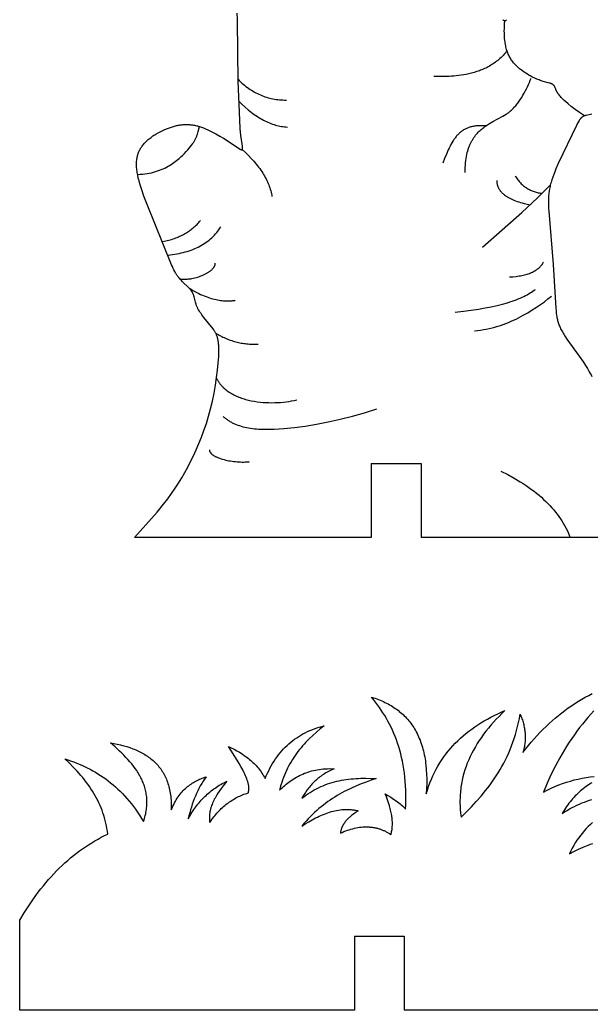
# Model space of a CAD drawing. Extents: x 321 to 471, y 203 to 316.
# Drawn here: x 332.2 to 364.1, y 203.4 to 258.6 of the extents above; entities that cross this region are included whole.
import ezdxf

# ---------------------------------------------------------------- set-up
doc = ezdxf.new("R2010")
doc.units = 0
doc.layers.get('0').update_dxf_attribs({"linetype": 'CONTINUOUS'})

msp = doc.modelspace()

# ---------------------------------------------------------------- linework, layer by layer
at = {"linetype": 'CONTINUOUS'}
for p, q in [((351.808, 233.875), (354.588, 233.875)), ((351.808, 233.875), (351.808, 229.745)), ((354.588, 233.875), (354.588, 229.745)), ((350.865, 207.506), (353.645, 207.506)), ((350.865, 207.506), (350.865, 203.377)), ((353.645, 207.506), (353.645, 203.377)), ((439.349, 203.377), (353.645, 203.377))]:
    msp.add_line(p, q, dxfattribs=at)
at = {"color": 7, "linetype": 'CONTINUOUS'}
for points in [[(351.808, 229.745), (338.594, 229.745), (339.855, 231.16), (340.218, 231.6), (340.453, 231.902), (340.67, 232.198), (340.871, 232.49), (341.059, 232.781), (341.236, 233.073), (341.404, 233.369), (341.566, 233.67), (341.725, 233.981), (341.882, 234.303), (342.036, 234.636), (342.187, 234.982), (342.333, 235.341), (342.472, 235.714), (342.605, 236.101), (342.728, 236.504), (342.842, 236.922), (342.945, 237.355), (343.036, 237.796), (343.114, 238.237), (343.18, 238.669), (343.233, 239.085), (343.272, 239.476), (343.296, 239.833), (343.302, 239.996), (343.305, 240.148), (343.304, 240.288), (343.299, 240.417), (343.295, 240.477), (343.29, 240.534), (343.284, 240.589), (343.277, 240.642), (343.27, 240.693), (343.261, 240.741), (343.252, 240.788), (343.242, 240.832), (343.231, 240.875), (343.22, 240.916), (343.207, 240.955), (343.194, 240.993), (343.18, 241.03), (343.165, 241.066), (343.149, 241.1), (343.133, 241.133), (343.116, 241.166), (343.098, 241.198), (343.08, 241.229), (343.061, 241.259), (343.041, 241.289), (343.021, 241.319), (342.978, 241.378), (342.46, 242.022), (342.356, 242.159), (342.307, 242.228), (342.26, 242.297), (342.216, 242.365), (342.176, 242.433), (342.157, 242.466), (342.139, 242.499), (342.122, 242.532), (342.105, 242.565), (342.091, 242.597), (342.077, 242.629), (342.064, 242.661), (342.052, 242.692), (342.041, 242.724), (342.03, 242.755), (342.012, 242.816), (341.995, 242.876), (341.923, 243.161), (341.907, 243.216), (341.898, 243.243), (341.888, 243.27), (341.879, 243.297), (341.868, 243.323), (341.856, 243.35), (341.844, 243.376), (341.831, 243.402), (341.817, 243.428), (341.801, 243.454), (341.793, 243.467), (341.785, 243.479), (341.767, 243.505), (341.748, 243.53), (341.728, 243.556), (341.707, 243.581), (341.685, 243.606), (341.663, 243.632), (341.614, 243.683), (341.279, 244.01), (341.22, 244.071), (341.161, 244.134), (341.103, 244.2), (341.075, 244.234), (341.047, 244.268), (341.019, 244.304), (340.992, 244.34), (340.965, 244.378), (340.939, 244.416), (340.914, 244.455), (340.89, 244.495), (340.866, 244.536), (340.842, 244.578), (340.796, 244.665), (340.752, 244.756), (340.709, 244.852), (340.666, 244.953), (339.266, 248.414), (339.125, 248.782), (339, 249.137), (338.944, 249.309), (338.894, 249.475), (338.849, 249.638), (338.81, 249.795), (338.777, 249.949), (338.763, 250.024), (338.75, 250.098), (338.739, 250.171), (338.73, 250.243), (338.722, 250.314), (338.717, 250.384), (338.713, 250.452), (338.711, 250.52), (338.71, 250.587), (338.712, 250.653), (338.715, 250.718), (338.721, 250.781), (338.728, 250.844), (338.738, 250.906), (338.743, 250.936), (338.749, 250.967), (338.756, 250.997), (338.763, 251.026), (338.77, 251.056), (338.778, 251.085), (338.787, 251.114), (338.796, 251.143), (338.806, 251.172), (338.816, 251.2), (338.827, 251.228), (338.839, 251.256), (338.85, 251.284), (338.863, 251.311), (338.876, 251.338), (338.89, 251.365), (338.904, 251.392), (338.919, 251.418), (338.934, 251.445), (338.95, 251.471), (338.967, 251.496), (338.984, 251.522), (339.001, 251.547), (339.019, 251.572), (339.057, 251.622), (339.096, 251.67), (339.138, 251.718), (339.181, 251.764), (339.225, 251.81), (339.271, 251.855), (339.319, 251.898), (339.367, 251.941), (339.418, 251.983), (339.469, 252.023), (339.521, 252.063), (339.575, 252.102), (339.629, 252.139), (339.684, 252.176), (339.74, 252.212), (339.796, 252.246), (339.911, 252.312), (340.027, 252.374), (340.143, 252.432), (340.26, 252.486), (340.376, 252.535), (340.491, 252.58), (340.604, 252.621), (340.715, 252.657), (340.824, 252.689), (340.879, 252.703), (340.933, 252.716), (340.986, 252.728), (341.04, 252.738), (341.093, 252.748), (341.146, 252.756), (341.199, 252.763), (341.252, 252.769), (341.305, 252.774), (341.357, 252.778), (341.41, 252.78), (341.463, 252.781), (341.515, 252.781), (341.568, 252.78), (341.621, 252.777), (341.674, 252.773), (341.727, 252.768), (341.781, 252.762), (341.834, 252.754), (341.888, 252.745), (341.942, 252.735), (341.997, 252.724), (342.052, 252.711), (342.107, 252.697), (342.162, 252.681), (342.218, 252.664), (342.275, 252.646), (342.332, 252.627), (342.447, 252.585), (342.563, 252.538), (342.679, 252.488), (342.795, 252.434), (342.911, 252.377), (343.138, 252.258), (343.358, 252.135), (343.566, 252.01), (343.759, 251.889), (344.446, 251.425), (344.463, 251.415), (344.48, 251.405), (344.495, 251.396), (344.509, 251.389), (344.516, 251.386), (344.522, 251.382), (344.529, 251.38), (344.535, 251.377), (344.541, 251.375), (344.546, 251.373), (344.549, 251.372), (344.552, 251.371), (344.554, 251.37), (344.557, 251.37), (344.559, 251.369), (344.562, 251.369), (344.564, 251.368), (344.566, 251.368), (344.569, 251.368), (344.571, 251.367), (344.573, 251.367), (344.575, 251.367), (344.576, 251.367), (344.577, 251.367), (344.578, 251.367), (344.579, 251.367), (344.58, 251.367), (344.581, 251.367), (344.582, 251.367), (344.583, 251.367), (344.584, 251.368), (344.585, 251.368), (344.586, 251.368), (344.587, 251.368), (344.588, 251.368), (344.589, 251.369), (344.59, 251.369), (344.591, 251.369), (344.591, 251.369), (344.592, 251.37), (344.593, 251.37), (344.594, 251.37), (344.595, 251.371), (344.595, 251.371), (344.596, 251.371), (344.597, 251.372), (344.598, 251.372), (344.598, 251.373), (344.599, 251.373), (344.6, 251.374), (344.601, 251.374), (344.601, 251.375), (344.602, 251.375), (344.603, 251.376), (344.603, 251.376), (344.604, 251.377), (344.604, 251.378), (344.605, 251.378), (344.606, 251.379), (344.606, 251.38), (344.607, 251.38), (344.607, 251.381), (344.608, 251.382), (344.609, 251.382), (344.609, 251.383), (344.61, 251.384), (344.61, 251.385), (344.611, 251.386), (344.611, 251.387), (344.612, 251.387), (344.612, 251.388), (344.613, 251.389), (344.613, 251.391), (344.614, 251.393), (344.615, 251.395), (344.616, 251.397), (344.617, 251.399), (344.617, 251.402), (344.618, 251.404), (344.619, 251.407), (344.619, 251.409), (344.62, 251.412), (344.62, 251.414), (344.621, 251.417), (344.621, 251.42), (344.622, 251.426), (344.622, 251.432), (344.623, 251.438), (344.623, 251.445), (344.623, 251.452), (344.623, 251.467), (344.623, 251.484), (344.621, 251.502), (344.62, 251.52), (344.616, 251.562), (344.536, 252.166), (344.499, 252.565), (344.468, 253.028), (344.374, 255.19), (344.343, 258.529), (344.328, 259.127)], [(359.145, 258.62), (359.151, 258.616), (359.157, 258.611), (359.164, 258.607), (359.17, 258.603), (359.176, 258.599), (359.182, 258.596), (359.185, 258.594), (359.189, 258.593), (359.192, 258.591), (359.195, 258.59), (359.198, 258.589), (359.201, 258.587), (359.204, 258.586), (359.207, 258.585), (359.211, 258.584), (359.214, 258.583), (359.217, 258.582), (359.22, 258.581), (359.223, 258.581), (359.226, 258.58), (359.229, 258.579), (359.233, 258.579), (359.236, 258.578), (359.239, 258.578), (359.242, 258.578), (359.245, 258.578), (359.249, 258.577), (359.252, 258.577), (359.255, 258.577), (359.258, 258.578), (359.261, 258.578), (359.264, 258.578), (359.268, 258.578), (359.271, 258.579), (359.274, 258.579), (359.277, 258.58), (359.281, 258.581), (359.284, 258.582), (359.287, 258.582), (359.29, 258.583), (359.294, 258.584), (359.297, 258.586), (359.3, 258.587), (359.303, 258.588), (359.307, 258.59), (359.31, 258.591), (359.313, 258.593), (359.316, 258.594), (359.323, 258.598), (359.33, 258.601), (359.337, 258.606), (359.343, 258.61), (359.35, 258.615), (359.357, 258.62)], [(364.111, 253.353), (363.797, 253.287), (363.76, 253.277), (363.742, 253.272), (363.724, 253.267), (363.706, 253.261), (363.689, 253.254), (363.672, 253.247), (363.656, 253.24), (363.647, 253.236), (363.639, 253.232), (363.631, 253.228), (363.623, 253.223), (363.615, 253.219), (363.607, 253.214), (363.599, 253.209), (363.591, 253.204), (363.583, 253.198), (363.575, 253.193), (363.568, 253.187), (363.56, 253.181), (363.552, 253.175), (363.545, 253.169), (363.537, 253.162), (363.529, 253.156), (363.522, 253.149), (363.514, 253.141), (363.507, 253.134), (363.499, 253.126), (363.484, 253.109), (363.469, 253.092), (363.454, 253.073), (363.438, 253.054), (363.423, 253.033), (363.408, 253.01), (363.393, 252.987), (363.377, 252.962), (363.346, 252.909), (363.314, 252.85), (363.246, 252.718), (362.239, 250.606), (362.105, 250.299), (362.042, 250.145), (361.983, 249.992), (361.927, 249.839), (361.877, 249.688), (361.832, 249.538), (361.811, 249.465), (361.793, 249.392), (361.776, 249.319), (361.76, 249.248), (361.746, 249.177), (361.734, 249.106), (361.723, 249.036), (361.714, 248.966), (361.706, 248.896), (361.699, 248.826), (361.694, 248.756), (361.69, 248.686), (361.685, 248.544), (361.684, 248.4), (361.687, 248.254), (361.694, 248.103), (361.704, 247.947), (361.955, 244.976), (362.104, 242.529), (362.114, 242.391), (362.127, 242.261), (362.143, 242.137), (362.152, 242.077), (362.163, 242.018), (362.174, 241.959), (362.187, 241.902), (362.201, 241.845), (362.216, 241.788), (362.233, 241.732), (362.251, 241.676), (362.271, 241.619), (362.293, 241.563), (362.316, 241.506), (362.342, 241.448), (362.369, 241.39), (362.399, 241.331), (362.431, 241.271), (362.465, 241.21), (362.501, 241.147), (362.54, 241.083), (362.626, 240.949), (362.72, 240.81), (363.399, 239.866), (363.636, 239.521), (363.75, 239.345), (363.861, 239.167), (363.965, 238.988), (364.015, 238.898), (364.063, 238.808), (364.108, 238.718)], [(374.175, 229.745), (354.588, 229.745)], [(350.865, 203.377), (332.199, 203.377), (332.199, 203.377), (332.199, 208.391), (332.444, 208.805), (332.698, 209.205), (332.961, 209.59), (333.232, 209.961), (333.371, 210.141), (333.512, 210.317), (333.655, 210.49), (333.801, 210.658), (333.948, 210.823), (334.097, 210.984), (334.249, 211.141), (334.402, 211.295), (334.557, 211.444), (334.714, 211.59), (334.873, 211.731), (335.034, 211.869), (335.197, 212.002), (335.362, 212.132), (335.528, 212.257), (335.696, 212.379), (335.866, 212.496), (336.038, 212.609), (336.211, 212.718), (336.387, 212.823), (336.563, 212.924), (336.742, 213.02), (336.922, 213.112), (337.104, 213.2), (337.085, 213.354), (337.061, 213.507), (337.034, 213.657), (337.003, 213.806), (336.967, 213.953), (336.928, 214.099), (336.885, 214.243), (336.838, 214.385), (336.787, 214.526), (336.732, 214.666), (336.674, 214.803), (336.612, 214.94), (336.547, 215.075), (336.478, 215.208), (336.406, 215.34), (336.33, 215.471), (336.251, 215.6), (336.169, 215.728), (336.083, 215.855), (335.995, 215.98), (335.903, 216.104), (335.808, 216.227), (335.711, 216.349), (335.61, 216.469), (335.507, 216.588), (335.401, 216.706), (335.18, 216.939), (334.949, 217.168), (334.708, 217.392), (334.87, 217.341), (335.031, 217.287), (335.19, 217.229), (335.348, 217.169), (335.505, 217.105), (335.66, 217.038), (335.814, 216.967), (335.966, 216.893), (336.117, 216.816), (336.267, 216.735), (336.414, 216.65), (336.561, 216.562), (336.705, 216.47), (336.848, 216.374), (336.989, 216.274), (337.128, 216.17), (337.266, 216.061), (337.402, 215.949), (337.536, 215.833), (337.668, 215.712), (337.799, 215.586), (337.927, 215.457), (338.054, 215.323), (338.178, 215.184), (338.301, 215.04), (338.421, 214.892), (338.54, 214.739), (338.656, 214.581), (338.77, 214.418), (338.882, 214.25), (338.992, 214.077), (339.1, 213.899), (339.129, 213.986), (339.155, 214.073), (339.179, 214.158), (339.201, 214.243), (339.22, 214.327), (339.237, 214.411), (339.251, 214.493), (339.264, 214.575), (339.274, 214.656), (339.282, 214.737), (339.287, 214.817), (339.291, 214.896), (339.292, 214.974), (339.291, 215.052), (339.288, 215.129), (339.283, 215.205), (339.276, 215.281), (339.267, 215.356), (339.256, 215.43), (339.244, 215.504), (339.229, 215.577), (339.212, 215.65), (339.194, 215.722), (339.174, 215.793), (339.152, 215.864), (339.128, 215.934), (339.103, 216.004), (339.076, 216.073), (339.047, 216.142), (339.017, 216.21), (338.985, 216.278), (338.952, 216.345), (338.917, 216.411), (338.88, 216.478), (338.843, 216.543), (338.803, 216.609), (338.763, 216.673), (338.721, 216.738), (338.633, 216.865), (338.54, 216.991), (338.442, 217.115), (338.339, 217.238), (338.233, 217.36), (338.122, 217.48), (338.007, 217.599), (337.889, 217.716), (337.768, 217.833), (337.516, 218.063), (337.253, 218.291), (337.445, 218.256), (337.632, 218.218), (337.815, 218.176), (337.994, 218.129), (338.168, 218.079), (338.338, 218.023), (338.503, 217.963), (338.584, 217.932), (338.663, 217.899), (338.741, 217.865), (338.818, 217.829), (338.894, 217.793), (338.968, 217.755), (339.041, 217.715), (339.112, 217.675), (339.182, 217.633), (339.251, 217.59), (339.318, 217.545), (339.384, 217.499), (339.449, 217.452), (339.512, 217.403), (339.573, 217.352), (339.633, 217.301), (339.692, 217.247), (339.749, 217.193), (339.804, 217.137), (339.858, 217.079), (339.91, 217.02), (339.961, 216.959), (340.009, 216.896), (340.057, 216.832), (340.102, 216.767), (340.146, 216.699), (340.189, 216.63), (340.229, 216.56), (340.268, 216.487), (340.305, 216.413), (340.34, 216.338), (340.373, 216.26), (340.405, 216.181), (340.435, 216.1), (340.463, 216.017), (340.489, 215.932), (340.513, 215.846), (340.535, 215.758), (340.556, 215.668), (340.574, 215.576), (340.59, 215.482), (340.605, 215.386), (340.617, 215.288), (340.628, 215.188), (340.636, 215.086), (340.642, 214.983), (340.647, 214.877), (340.649, 214.769), (340.649, 214.66), (340.647, 214.548), (340.691, 214.651), (340.736, 214.751), (340.782, 214.847), (340.83, 214.94), (340.879, 215.029), (340.929, 215.114), (340.981, 215.196), (341.034, 215.275), (341.087, 215.351), (341.142, 215.423), (341.198, 215.492), (341.256, 215.559), (341.314, 215.622), (341.373, 215.683), (341.433, 215.741), (341.495, 215.796), (341.557, 215.849), (341.62, 215.899), (341.684, 215.947), (341.75, 215.993), (341.816, 216.037), (341.882, 216.078), (341.95, 216.117), (342.019, 216.155), (342.088, 216.19), (342.158, 216.224), (342.229, 216.256), (342.3, 216.287), (342.372, 216.316), (342.445, 216.343), (342.519, 216.369), (342.593, 216.394), (342.507, 216.271), (342.425, 216.145), (342.345, 216.015), (342.269, 215.883), (342.195, 215.747), (342.125, 215.608), (342.058, 215.466), (341.994, 215.321), (341.933, 215.173), (341.876, 215.022), (341.821, 214.867), (341.77, 214.71), (341.721, 214.549), (341.676, 214.385), (341.634, 214.219), (341.595, 214.049), (341.644, 214.138), (341.694, 214.226), (341.745, 214.313), (341.798, 214.398), (341.851, 214.481), (341.906, 214.563), (341.962, 214.644), (342.019, 214.722), (342.077, 214.8), (342.137, 214.875), (342.198, 214.949), (342.259, 215.022), (342.322, 215.093), (342.386, 215.162), (342.452, 215.23), (342.518, 215.296), (342.586, 215.361), (342.655, 215.424), (342.725, 215.486), (342.796, 215.546), (342.868, 215.604), (342.942, 215.661), (343.016, 215.717), (343.092, 215.77), (343.169, 215.823), (343.247, 215.873), (343.327, 215.922), (343.407, 215.97), (343.489, 216.016), (343.572, 216.06), (343.656, 216.103), (343.741, 216.145), (343.538, 215.883), (343.44, 215.751), (343.344, 215.619), (343.253, 215.485), (343.168, 215.349), (343.127, 215.281), (343.088, 215.212), (343.05, 215.142), (343.015, 215.072), (342.981, 215.002), (342.95, 214.931), (342.921, 214.859), (342.894, 214.786), (342.869, 214.713), (342.858, 214.676), (342.847, 214.639), (342.837, 214.602), (342.828, 214.564), (342.819, 214.526), (342.811, 214.488), (342.804, 214.45), (342.798, 214.412), (342.792, 214.373), (342.787, 214.334), (342.783, 214.295), (342.779, 214.256), (342.777, 214.217), (342.775, 214.177), (342.774, 214.137), (342.774, 214.096), (342.775, 214.056), (342.777, 214.015), (342.779, 213.974), (342.783, 213.933), (342.787, 213.891), (342.793, 213.849), (342.903, 214.005), (342.96, 214.08), (343.017, 214.153), (343.075, 214.225), (343.134, 214.295), (343.194, 214.363), (343.254, 214.429), (343.315, 214.494), (343.377, 214.557), (343.44, 214.618), (343.504, 214.677), (343.568, 214.735), (343.633, 214.791), (343.699, 214.845), (343.766, 214.897), (343.833, 214.948), (343.901, 214.996), (343.97, 215.043), (344.04, 215.089), (344.111, 215.132), (344.182, 215.174), (344.254, 215.214), (344.327, 215.253), (344.401, 215.289), (344.475, 215.324), (344.551, 215.357), (344.627, 215.388), (344.703, 215.418), (344.781, 215.446), (344.859, 215.472), (344.939, 215.496), (344.943, 215.509), (344.948, 215.522), (344.952, 215.536), (344.956, 215.549), (344.959, 215.563), (344.962, 215.577), (344.965, 215.591), (344.968, 215.605), (344.97, 215.62), (344.972, 215.634), (344.974, 215.649), (344.975, 215.664), (344.976, 215.679), (344.977, 215.694), (344.978, 215.71), (344.978, 215.725), (344.978, 215.756), (344.977, 215.788), (344.975, 215.821), (344.971, 215.854), (344.967, 215.888), (344.962, 215.922), (344.955, 215.956), (344.948, 215.992), (344.94, 216.027), (344.931, 216.064), (344.921, 216.1), (344.91, 216.137), (344.886, 216.213), (344.858, 216.291), (344.827, 216.37), (344.793, 216.451), (344.757, 216.533), (344.717, 216.617), (344.631, 216.789), (344.535, 216.965), (344.432, 217.146), (344.322, 217.331), (343.841, 218.091), (343.998, 218.013), (344.153, 217.932), (344.305, 217.848), (344.454, 217.761), (344.6, 217.669), (344.742, 217.573), (344.811, 217.524), (344.88, 217.473), (344.947, 217.421), (345.014, 217.367), (345.079, 217.313), (345.143, 217.257), (345.205, 217.199), (345.267, 217.14), (345.327, 217.079), (345.385, 217.017), (345.442, 216.953), (345.498, 216.887), (345.552, 216.819), (345.605, 216.75), (345.656, 216.679), (345.706, 216.606), (345.754, 216.531), (345.8, 216.454), (345.844, 216.375), (345.887, 216.294), (345.949, 216.445), (346.015, 216.592), (346.083, 216.736), (346.153, 216.875), (346.227, 217.01), (346.303, 217.141), (346.382, 217.268), (346.463, 217.392), (346.547, 217.511), (346.634, 217.627), (346.723, 217.738), (346.815, 217.846), (346.91, 217.951), (347.007, 218.051), (347.107, 218.148), (347.209, 218.241), (347.314, 218.33), (347.421, 218.415), (347.531, 218.497), (347.644, 218.576), (347.758, 218.65), (347.876, 218.721), (347.995, 218.789), (348.118, 218.853), (348.242, 218.913), (348.369, 218.97), (348.498, 219.023), (348.63, 219.073), (348.764, 219.12), (348.901, 219.163), (349.039, 219.202), (349.181, 219.239), (348.962, 219.066), (348.75, 218.889), (348.544, 218.705), (348.346, 218.516), (348.25, 218.419), (348.155, 218.32), (348.063, 218.22), (347.973, 218.118), (347.885, 218.014), (347.799, 217.909), (347.715, 217.801), (347.633, 217.692), (347.554, 217.58), (347.477, 217.467), (347.403, 217.352), (347.331, 217.234), (347.262, 217.115), (347.196, 216.993), (347.132, 216.869), (347.07, 216.743), (347.012, 216.614), (346.956, 216.483), (346.904, 216.35), (346.854, 216.214), (346.807, 216.076), (346.763, 215.935), (346.723, 215.792), (346.685, 215.646), (346.756, 215.715), (346.828, 215.783), (346.902, 215.85), (346.977, 215.915), (347.053, 215.979), (347.13, 216.04), (347.209, 216.1), (347.289, 216.158), (347.371, 216.215), (347.454, 216.269), (347.538, 216.321), (347.625, 216.371), (347.712, 216.419), (347.802, 216.465), (347.893, 216.509), (347.986, 216.55), (348.08, 216.589), (348.177, 216.625), (348.275, 216.659), (348.375, 216.691), (348.477, 216.719), (348.58, 216.745), (348.686, 216.768), (348.794, 216.789), (348.903, 216.806), (349.015, 216.821), (349.129, 216.833), (349.244, 216.841), (349.362, 216.847), (349.483, 216.849), (349.605, 216.848), (349.729, 216.843), (349.648, 216.806), (349.569, 216.768), (349.492, 216.73), (349.417, 216.69), (349.344, 216.65), (349.272, 216.609), (349.203, 216.567), (349.135, 216.524), (349.069, 216.48), (349.005, 216.436), (348.943, 216.39), (348.882, 216.343), (348.822, 216.296), (348.765, 216.248), (348.708, 216.198), (348.653, 216.148), (348.6, 216.096), (348.548, 216.044), (348.497, 215.991), (348.447, 215.936), (348.399, 215.881), (348.352, 215.824), (348.305, 215.766), (348.26, 215.708), (348.216, 215.648), (348.173, 215.587), (348.131, 215.525), (348.09, 215.461), (348.01, 215.331), (347.933, 215.196), (348.045, 215.285), (348.159, 215.369), (348.275, 215.449), (348.391, 215.525), (348.509, 215.597), (348.628, 215.665), (348.748, 215.729), (348.869, 215.789), (348.991, 215.846), (349.115, 215.899), (349.24, 215.948), (349.366, 215.994), (349.492, 216.037), (349.62, 216.076), (349.749, 216.112), (349.879, 216.145), (350.01, 216.174), (350.142, 216.201), (350.275, 216.225), (350.408, 216.245), (350.543, 216.263), (350.678, 216.278), (350.815, 216.291), (350.952, 216.301), (351.09, 216.308), (351.228, 216.313), (351.508, 216.315), (351.79, 216.309), (352.075, 216.294), (351.797, 216.202), (351.52, 216.105), (351.245, 216), (350.972, 215.888), (350.701, 215.767), (350.432, 215.637), (350.299, 215.569), (350.167, 215.497), (350.035, 215.423), (349.904, 215.347), (349.774, 215.267), (349.644, 215.184), (349.516, 215.098), (349.388, 215.009), (349.261, 214.917), (349.135, 214.821), (349.01, 214.721), (348.886, 214.618), (348.763, 214.511), (348.641, 214.4), (348.521, 214.286), (348.401, 214.167), (348.282, 214.044), (348.165, 213.917), (348.048, 213.785), (347.933, 213.649), (348.125, 213.771), (348.316, 213.887), (348.509, 213.997), (348.702, 214.099), (348.799, 214.148), (348.895, 214.194), (348.992, 214.238), (349.09, 214.28), (349.187, 214.32), (349.284, 214.357), (349.382, 214.391), (349.48, 214.423), (349.578, 214.453), (349.676, 214.479), (349.775, 214.502), (349.873, 214.523), (349.972, 214.54), (350.071, 214.554), (350.171, 214.565), (350.27, 214.573), (350.32, 214.575), (350.37, 214.576), (350.42, 214.577), (350.47, 214.577), (350.521, 214.576), (350.571, 214.573), (350.621, 214.57), (350.671, 214.566), (350.722, 214.561), (350.772, 214.555), (350.823, 214.548), (350.874, 214.54), (350.924, 214.531), (350.975, 214.521), (351.026, 214.51), (351.077, 214.498), (350.899, 214.377), (350.812, 214.315), (350.729, 214.252), (350.648, 214.186), (350.609, 214.152), (350.57, 214.118), (350.533, 214.083), (350.497, 214.047), (350.462, 214.011), (350.427, 213.974), (350.395, 213.936), (350.363, 213.898), (350.332, 213.858), (350.303, 213.818), (350.276, 213.776), (350.262, 213.755), (350.249, 213.734), (350.237, 213.713), (350.225, 213.691), (350.213, 213.669), (350.201, 213.647), (350.19, 213.624), (350.18, 213.601), (350.17, 213.578), (350.16, 213.555), (350.151, 213.531), (350.142, 213.507), (350.133, 213.483), (350.125, 213.458), (350.118, 213.433), (350.111, 213.408), (350.104, 213.383), (350.098, 213.357), (350.093, 213.331), (350.088, 213.304), (350.083, 213.277), (350.079, 213.25), (350.18, 213.295), (350.28, 213.337), (350.379, 213.376), (350.478, 213.412), (350.576, 213.445), (350.673, 213.475), (350.769, 213.501), (350.864, 213.525), (350.959, 213.545), (351.053, 213.563), (351.146, 213.577), (351.238, 213.588), (351.329, 213.596), (351.419, 213.602), (351.509, 213.604), (351.598, 213.603), (351.642, 213.601), (351.686, 213.599), (351.729, 213.595), (351.773, 213.591), (351.816, 213.587), (351.859, 213.581), (351.902, 213.575), (351.944, 213.568), (351.986, 213.56), (352.029, 213.552), (352.07, 213.543), (352.112, 213.533), (352.154, 213.522), (352.195, 213.51), (352.236, 213.498), (352.277, 213.485), (352.317, 213.471), (352.357, 213.457), (352.398, 213.442), (352.437, 213.426), (352.477, 213.409), (352.517, 213.391), (352.556, 213.373), (352.595, 213.354), (352.634, 213.334), (352.672, 213.314), (352.748, 213.271), (352.824, 213.224), (352.898, 213.175), (352.906, 213.201), (352.914, 213.227), (352.928, 213.281), (352.941, 213.336), (352.951, 213.393), (352.961, 213.45), (352.968, 213.509), (352.974, 213.57), (352.979, 213.632), (352.982, 213.695), (352.983, 213.759), (352.982, 213.825), (352.98, 213.891), (352.976, 213.959), (352.971, 214.029), (352.964, 214.099), (352.955, 214.17), (352.944, 214.243), (352.932, 214.316), (352.918, 214.391), (352.902, 214.466), (352.884, 214.543), (352.865, 214.621), (352.844, 214.699), (352.821, 214.779), (352.77, 214.941), (352.712, 215.106), (352.647, 215.274), (352.574, 215.446), (352.736, 215.349), (352.895, 215.251), (353.049, 215.15), (353.198, 215.047), (353.27, 214.994), (353.34, 214.94), (353.409, 214.886), (353.476, 214.83), (353.541, 214.774), (353.603, 214.716), (353.664, 214.657), (353.722, 214.598), (353.732, 214.869), (353.736, 215.134), (353.735, 215.393), (353.729, 215.646), (353.717, 215.893), (353.7, 216.135), (353.678, 216.371), (353.652, 216.601), (353.62, 216.827), (353.583, 217.047), (353.543, 217.262), (353.497, 217.472), (353.447, 217.677), (353.393, 217.878), (353.335, 218.074), (353.273, 218.266), (353.207, 218.453), (353.137, 218.637), (353.064, 218.816), (352.986, 218.991), (352.906, 219.163), (352.822, 219.331), (352.735, 219.495), (352.645, 219.656), (352.552, 219.814), (352.456, 219.968), (352.357, 220.12), (352.255, 220.268), (352.151, 220.414), (352.045, 220.557), (351.936, 220.698), (351.825, 220.836), (351.924, 220.805), (352.02, 220.772), (352.115, 220.739), (352.209, 220.703), (352.302, 220.667), (352.393, 220.628), (352.482, 220.588), (352.57, 220.547), (352.657, 220.504), (352.742, 220.459), (352.825, 220.413), (352.908, 220.366), (352.988, 220.316), (353.067, 220.266), (353.145, 220.213), (353.221, 220.159), (353.296, 220.103), (353.368, 220.046), (353.44, 219.987), (353.51, 219.926), (353.578, 219.864), (353.645, 219.8), (353.71, 219.734), (353.773, 219.667), (353.835, 219.597), (353.895, 219.526), (353.953, 219.454), (354.01, 219.379), (354.065, 219.303), (354.119, 219.225), (354.171, 219.146), (354.221, 219.064), (354.269, 218.981), (354.316, 218.896), (354.361, 218.809), (354.404, 218.72), (354.446, 218.629), (354.485, 218.537), (354.523, 218.442), (354.56, 218.346), (354.594, 218.248), (354.627, 218.148), (354.657, 218.046), (354.686, 217.942), (354.714, 217.836), (354.739, 217.729), (354.762, 217.619), (354.784, 217.507), (354.804, 217.394), (354.822, 217.278), (354.838, 217.161), (354.852, 217.041), (354.874, 216.796), (354.889, 216.543), (354.896, 216.281), (354.895, 216.011), (354.886, 215.733), (354.87, 215.446), (354.933, 215.655), (355.002, 215.859), (355.076, 216.059), (355.156, 216.255), (355.24, 216.446), (355.33, 216.632), (355.424, 216.814), (355.524, 216.992), (355.628, 217.166), (355.737, 217.335), (355.851, 217.5), (355.97, 217.662), (356.094, 217.819), (356.222, 217.972), (356.354, 218.121), (356.492, 218.266), (356.633, 218.407), (356.779, 218.544), (356.93, 218.677), (357.085, 218.807), (357.244, 218.933), (357.407, 219.056), (357.575, 219.174), (357.746, 219.289), (357.922, 219.401), (358.102, 219.509), (358.285, 219.614), (358.473, 219.715), (358.664, 219.813), (358.86, 219.908), (359.059, 219.999), (359.261, 220.087), (359.095, 219.927), (358.934, 219.765), (358.777, 219.602), (358.626, 219.437), (358.48, 219.271), (358.339, 219.104), (358.204, 218.935), (358.074, 218.764), (357.949, 218.592), (357.83, 218.419), (357.717, 218.244), (357.61, 218.067), (357.508, 217.888), (357.413, 217.708), (357.323, 217.526), (357.24, 217.342), (357.163, 217.157), (357.092, 216.97), (357.028, 216.781), (356.97, 216.59), (356.919, 216.397), (356.896, 216.3), (356.874, 216.203), (356.855, 216.105), (356.837, 216.006), (356.82, 215.907), (356.806, 215.808), (356.793, 215.708), (356.782, 215.608), (356.773, 215.507), (356.765, 215.405), (356.759, 215.303), (356.755, 215.201), (356.753, 215.098), (356.753, 214.995), (356.754, 214.891), (356.757, 214.786), (356.769, 214.576), (356.789, 214.363), (356.816, 214.148), (357.105, 214.429), (357.387, 214.716), (357.662, 215.009), (357.928, 215.311), (358.185, 215.622), (358.309, 215.782), (358.431, 215.943), (358.549, 216.108), (358.665, 216.275), (358.778, 216.445), (358.887, 216.618), (358.994, 216.794), (359.096, 216.974), (359.196, 217.157), (359.291, 217.343), (359.383, 217.533), (359.471, 217.726), (359.555, 217.924), (359.635, 218.125), (359.71, 218.33), (359.781, 218.539), (359.848, 218.753), (359.91, 218.971), (359.967, 219.193), (360.02, 219.42), (360.067, 219.651), (360.11, 219.888), (360.137, 219.823), (360.163, 219.759), (360.188, 219.694), (360.212, 219.63), (360.234, 219.565), (360.255, 219.5), (360.274, 219.435), (360.292, 219.369), (360.309, 219.304), (360.324, 219.238), (360.338, 219.172), (360.35, 219.106), (360.361, 219.039), (360.37, 218.973), (360.378, 218.906), (360.384, 218.839), (360.389, 218.772), (360.392, 218.705), (360.393, 218.638), (360.393, 218.57), (360.392, 218.502), (360.388, 218.434), (360.383, 218.366), (360.376, 218.297), (360.368, 218.229), (360.358, 218.16), (360.346, 218.091), (360.332, 218.021), (360.317, 217.952), (360.299, 217.882), (360.28, 217.812), (360.259, 217.742), (360.413, 217.942), (360.57, 218.137), (360.728, 218.328), (360.889, 218.513), (361.051, 218.693), (361.216, 218.869), (361.383, 219.039), (361.553, 219.205), (361.724, 219.366), (361.897, 219.522), (362.072, 219.674), (362.25, 219.82), (362.429, 219.963), (362.611, 220.1), (362.794, 220.233), (362.979, 220.362), (363.166, 220.486), (363.356, 220.605), (363.547, 220.72), (363.74, 220.831), (363.935, 220.937), (364.132, 221.039)], [(364.217, 220.074), (364.053, 219.894), (363.893, 219.71), (363.735, 219.523), (363.58, 219.333), (363.428, 219.139), (363.279, 218.941), (363.133, 218.741), (362.99, 218.536), (362.85, 218.328), (362.713, 218.116), (362.579, 217.901), (362.448, 217.682), (362.32, 217.46), (362.073, 217.004), (361.839, 216.533), (361.617, 216.047), (361.407, 215.546), (361.62, 215.655), (361.833, 215.756), (362.047, 215.851), (362.262, 215.939), (362.477, 216.019), (362.694, 216.093), (362.911, 216.16), (363.129, 216.219), (363.348, 216.272), (363.567, 216.318), (363.787, 216.356), (364.009, 216.388), (364.23, 216.412)], [(364.117, 216.066), (364.033, 216.015), (363.951, 215.963), (363.87, 215.908), (363.789, 215.852), (363.71, 215.794), (363.631, 215.733), (363.553, 215.671), (363.476, 215.606), (363.401, 215.539), (363.326, 215.47), (363.252, 215.398), (363.179, 215.325), (363.108, 215.249), (363.037, 215.17), (362.968, 215.089), (362.9, 215.006), (362.832, 214.92), (362.767, 214.831), (362.702, 214.74), (362.638, 214.646), (362.576, 214.55), (362.515, 214.45), (362.455, 214.348), (362.592, 214.437), (362.729, 214.521), (362.866, 214.601), (363.004, 214.676), (363.142, 214.747), (363.28, 214.814), (363.419, 214.876), (363.557, 214.935), (363.696, 214.989), (363.836, 215.04), (363.975, 215.087), (364.115, 215.131)], [(364.147, 213.855), (364.027, 213.742), (363.91, 213.626), (363.796, 213.506), (363.686, 213.383), (363.579, 213.256), (363.476, 213.126), (363.376, 212.992), (363.279, 212.853), (363.187, 212.711), (363.098, 212.565), (363.013, 212.415), (362.932, 212.261), (362.854, 212.102), (363.112, 212.234), (363.372, 212.359), (363.633, 212.475), (363.897, 212.583), (364.029, 212.633), (364.163, 212.68)]]:
    msp.add_lwpolyline(points, dxfattribs=at)
at = {"color": 1, "linetype": 'CONTINUOUS'}
for points in [[(363.69, 253.255), (363.414, 253.447), (363.172, 253.623), (362.962, 253.783), (362.783, 253.929), (362.631, 254.06), (362.564, 254.121), (362.503, 254.179), (362.448, 254.234), (362.399, 254.286), (362.354, 254.335), (362.314, 254.381), (362.278, 254.425), (362.247, 254.466), (362.219, 254.505), (362.206, 254.524), (362.195, 254.542), (362.184, 254.559), (362.173, 254.576), (362.164, 254.593), (362.155, 254.609), (362.147, 254.624), (362.139, 254.639), (362.132, 254.654), (362.126, 254.668), (362.114, 254.695), (362.104, 254.72), (362.096, 254.744), (362.068, 254.826), (362.065, 254.835), (362.061, 254.844), (362.058, 254.853), (362.054, 254.861), (362.05, 254.87), (362.046, 254.878), (362.042, 254.885), (362.038, 254.893), (362.034, 254.9), (362.029, 254.908), (362.025, 254.915), (362.02, 254.922), (362.015, 254.928), (362.01, 254.935), (362.005, 254.941), (362, 254.947), (361.994, 254.953), (361.989, 254.959), (361.983, 254.965), (361.978, 254.971), (361.972, 254.976), (361.966, 254.981), (361.96, 254.986), (361.953, 254.991), (361.947, 254.996), (361.94, 255.001), (361.934, 255.006), (361.927, 255.01), (361.92, 255.015), (361.913, 255.019), (361.906, 255.023), (361.899, 255.027), (361.884, 255.035), (361.869, 255.043), (361.853, 255.05), (361.837, 255.057), (361.82, 255.063), (361.803, 255.07), (361.785, 255.076), (361.748, 255.088), (361.669, 255.11), (361.39, 255.186), (361.281, 255.221), (361.223, 255.24), (361.163, 255.262), (361.101, 255.286), (361.037, 255.312), (360.97, 255.341), (360.9, 255.373), (360.828, 255.407), (360.753, 255.446), (360.676, 255.487), (360.595, 255.532), (360.512, 255.581), (360.427, 255.635), (360.34, 255.692), (360.252, 255.754), (360.164, 255.82), (360.12, 255.855), (360.076, 255.891), (360.033, 255.929), (359.99, 255.967), (359.947, 256.007), (359.905, 256.048), (359.864, 256.091), (359.823, 256.135), (359.783, 256.18), (359.744, 256.226), (359.706, 256.274), (359.669, 256.324), (359.633, 256.374), (359.598, 256.427), (359.564, 256.48), (359.532, 256.536), (359.501, 256.592), (359.472, 256.651), (359.445, 256.71), (359.419, 256.772), (359.395, 256.835), (359.372, 256.9), (359.352, 256.966), (359.334, 257.034), (359.317, 257.102), (359.302, 257.172), (359.289, 257.243), (359.277, 257.314), (359.267, 257.385), (359.258, 257.456), (359.244, 257.598), (359.234, 257.737), (359.229, 257.872), (359.227, 258), (359.228, 258.121), (359.23, 258.231), (359.239, 258.413), (359.248, 258.534), (359.252, 258.577), (359.252, 258.577)], [(359.372, 256.899), (359.321, 256.831), (359.268, 256.764), (359.213, 256.699), (359.157, 256.637), (359.1, 256.577), (359.042, 256.518), (358.982, 256.462), (358.921, 256.408), (358.859, 256.355), (358.796, 256.305), (358.732, 256.256), (358.667, 256.209), (358.601, 256.164), (358.535, 256.121), (358.467, 256.08), (358.399, 256.04), (358.33, 256.002), (358.261, 255.965), (358.191, 255.93), (358.12, 255.897), (358.049, 255.865), (357.977, 255.835), (357.905, 255.806), (357.833, 255.779), (357.761, 255.753), (357.688, 255.728), (357.542, 255.682), (357.396, 255.642), (357.251, 255.606), (357.106, 255.575), (356.962, 255.548), (356.82, 255.525), (356.679, 255.506), (356.541, 255.49), (356.406, 255.477), (356.274, 255.467), (356.146, 255.459), (355.902, 255.451), (355.678, 255.449), (355.302, 255.458)], [(344.371, 255.301), (344.443, 255.229), (344.516, 255.159), (344.59, 255.092), (344.664, 255.027), (344.74, 254.964), (344.816, 254.904), (344.893, 254.846), (344.97, 254.79), (345.049, 254.736), (345.128, 254.685), (345.208, 254.636), (345.289, 254.59), (345.371, 254.545), (345.453, 254.503), (345.536, 254.464), (345.62, 254.427), (345.705, 254.392), (345.79, 254.359), (345.876, 254.328), (345.963, 254.3), (346.051, 254.275), (346.14, 254.251), (346.229, 254.23), (346.319, 254.211), (346.41, 254.195), (346.502, 254.181), (346.594, 254.169), (346.688, 254.159), (346.782, 254.152), (346.877, 254.147), (346.972, 254.144), (347.068, 254.144)], [(357.05, 250.093), (357.049, 250.238), (357.051, 250.377), (357.057, 250.511), (357.067, 250.64), (357.079, 250.764), (357.095, 250.884), (357.114, 250.998), (357.136, 251.108), (357.161, 251.214), (357.188, 251.315), (357.203, 251.364), (357.218, 251.412), (357.234, 251.459), (357.25, 251.505), (357.267, 251.55), (357.285, 251.594), (357.303, 251.638), (357.322, 251.68), (357.341, 251.721), (357.36, 251.761), (357.38, 251.801), (357.401, 251.839), (357.422, 251.877), (357.443, 251.914), (357.465, 251.95), (357.487, 251.985), (357.509, 252.019), (357.532, 252.053), (357.555, 252.085), (357.578, 252.117), (357.626, 252.179), (357.675, 252.238), (357.725, 252.294), (357.775, 252.348), (357.826, 252.399), (357.878, 252.447), (357.93, 252.494), (357.983, 252.538), (358.035, 252.58), (358.088, 252.62), (358.14, 252.659), (358.192, 252.696), (358.295, 252.765), (358.396, 252.828), (358.496, 252.887), (358.594, 252.943), (359.152, 253.242), (359.24, 253.294), (359.327, 253.349), (359.37, 253.378), (359.413, 253.407), (359.455, 253.438), (359.497, 253.47), (359.539, 253.504), (359.58, 253.539), (359.621, 253.575), (359.662, 253.613), (359.703, 253.652), (359.743, 253.694), (359.783, 253.737), (359.822, 253.781), (359.862, 253.827), (359.9, 253.874), (359.939, 253.923), (359.977, 253.973), (360.051, 254.076), (360.124, 254.183), (360.195, 254.294), (360.264, 254.408), (360.33, 254.524), (360.394, 254.643), (360.455, 254.763), (360.514, 254.884), (360.57, 255.005), (360.623, 255.127), (360.672, 255.247), (360.719, 255.366)], [(344.416, 254.072), (344.59, 253.905), (344.764, 253.748), (344.936, 253.602), (345.023, 253.532), (345.108, 253.465), (345.194, 253.401), (345.28, 253.339), (345.365, 253.28), (345.451, 253.224), (345.536, 253.17), (345.621, 253.119), (345.706, 253.07), (345.79, 253.024), (345.875, 252.98), (345.959, 252.939), (346.043, 252.901), (346.128, 252.865), (346.211, 252.832), (346.295, 252.801), (346.379, 252.773), (346.462, 252.748), (346.545, 252.725), (346.629, 252.705), (346.711, 252.687), (346.794, 252.672), (346.877, 252.66), (346.959, 252.65), (347.042, 252.642), (347.124, 252.638)], [(338.768, 249.995), (338.906, 250), (339.04, 250.01), (339.171, 250.025), (339.298, 250.043), (339.421, 250.065), (339.541, 250.09), (339.657, 250.119), (339.77, 250.151), (339.88, 250.186), (339.986, 250.224), (340.089, 250.264), (340.188, 250.307), (340.285, 250.352), (340.378, 250.399), (340.468, 250.447), (340.555, 250.498), (340.639, 250.55), (340.72, 250.603), (340.799, 250.657), (340.874, 250.712), (340.946, 250.768), (341.016, 250.824), (341.083, 250.88), (341.147, 250.937), (341.209, 250.993), (341.268, 251.05), (341.378, 251.16), (341.478, 251.267), (341.569, 251.37), (341.651, 251.466), (341.724, 251.556), (341.789, 251.641), (341.847, 251.722), (341.874, 251.761), (341.899, 251.8), (341.922, 251.838), (341.945, 251.875), (341.965, 251.912), (341.985, 251.949), (342.003, 251.985), (342.021, 252.021), (342.037, 252.057), (342.052, 252.094), (342.067, 252.13), (342.081, 252.167), (342.094, 252.204), (342.107, 252.241), (342.131, 252.318), (342.153, 252.398), (342.218, 252.664)], [(358.192, 252.696), (358.127, 252.701), (358.063, 252.706), (358, 252.709), (357.939, 252.71), (357.879, 252.71), (357.821, 252.709), (357.763, 252.707), (357.707, 252.704), (357.652, 252.699), (357.599, 252.693), (357.546, 252.685), (357.494, 252.676), (357.444, 252.666), (357.395, 252.655), (357.346, 252.643), (357.299, 252.629), (357.253, 252.614), (357.208, 252.597), (357.164, 252.58), (357.12, 252.561), (357.078, 252.541), (357.036, 252.52), (356.996, 252.498), (356.956, 252.474), (356.917, 252.45), (356.879, 252.424), (356.842, 252.397), (356.805, 252.368), (356.769, 252.339), (356.734, 252.308), (356.7, 252.277), (356.666, 252.244), (356.633, 252.21), (356.6, 252.175), (356.568, 252.139), (356.537, 252.101), (356.506, 252.063), (356.476, 252.023), (356.446, 251.983), (356.417, 251.941), (356.388, 251.898), (356.359, 251.854), (356.304, 251.763), (356.25, 251.668), (356.197, 251.568), (356.145, 251.465), (356.094, 251.357), (355.994, 251.13), (355.896, 250.887), (355.797, 250.629)], [(344.603, 251.376), (344.78, 251.214), (344.947, 251.051), (345.105, 250.889), (345.253, 250.726), (345.323, 250.645), (345.391, 250.563), (345.457, 250.482), (345.52, 250.4), (345.58, 250.318), (345.638, 250.236), (345.694, 250.155), (345.747, 250.073), (345.798, 249.991), (345.846, 249.909), (345.892, 249.826), (345.936, 249.744), (345.977, 249.662), (346.015, 249.58), (346.051, 249.497), (346.085, 249.415), (346.116, 249.333), (346.145, 249.25), (346.172, 249.167), (346.195, 249.085), (346.217, 249.002), (346.236, 248.919), (346.253, 248.837), (346.267, 248.754)], [(359.828, 249.905), (359.864, 249.851), (359.9, 249.799), (359.937, 249.748), (359.975, 249.699), (360.014, 249.652), (360.053, 249.605), (360.093, 249.561), (360.134, 249.518), (360.175, 249.476), (360.218, 249.436), (360.261, 249.398), (360.304, 249.361), (360.349, 249.326), (360.394, 249.292), (360.44, 249.259), (360.487, 249.228), (360.534, 249.199), (360.583, 249.171), (360.632, 249.145), (360.681, 249.12), (360.732, 249.097), (360.783, 249.075), (360.835, 249.055), (360.888, 249.036), (360.941, 249.019), (360.995, 249.003), (361.05, 248.989), (361.106, 248.976), (361.162, 248.965), (361.22, 248.955), (361.278, 248.947), (361.336, 248.94)], [(358.003, 245.946), (360.196, 247.874), (361.069, 248.684), (361.793, 249.392)], [(358.805, 249.649), (358.805, 249.618), (358.806, 249.588), (358.809, 249.559), (358.812, 249.529), (358.816, 249.5), (358.821, 249.471), (358.827, 249.443), (358.833, 249.415), (358.841, 249.387), (358.85, 249.359), (358.859, 249.332), (358.87, 249.305), (358.881, 249.278), (358.893, 249.252), (358.906, 249.225), (358.92, 249.2), (358.935, 249.174), (358.951, 249.149), (358.968, 249.124), (358.986, 249.099), (359.004, 249.074), (359.024, 249.05), (359.044, 249.027), (359.065, 249.003), (359.088, 248.98), (359.111, 248.957), (359.135, 248.934), (359.16, 248.912), (359.185, 248.89), (359.212, 248.868), (359.24, 248.846), (359.268, 248.825), (359.298, 248.804), (359.328, 248.783), (359.359, 248.763), (359.391, 248.743), (359.424, 248.723), (359.458, 248.704), (359.529, 248.666), (359.603, 248.629), (359.681, 248.593), (359.763, 248.558), (359.848, 248.525), (359.937, 248.493), (360.029, 248.462), (360.125, 248.432), (360.225, 248.403), (360.328, 248.375), (360.435, 248.349), (360.659, 248.299)], [(340.171, 246.246), (340.342, 246.283), (340.425, 246.304), (340.507, 246.326), (340.588, 246.349), (340.667, 246.373), (340.745, 246.398), (340.822, 246.425), (340.897, 246.453), (340.972, 246.482), (341.044, 246.512), (341.116, 246.543), (341.186, 246.576), (341.255, 246.61), (341.323, 246.645), (341.389, 246.681), (341.454, 246.719), (341.518, 246.757), (341.581, 246.797), (341.642, 246.838), (341.702, 246.881), (341.76, 246.924), (341.818, 246.969), (341.874, 247.015), (341.928, 247.062), (341.982, 247.11), (342.034, 247.16), (342.084, 247.21), (342.134, 247.262), (342.182, 247.315), (342.229, 247.37), (342.275, 247.425)], [(340.457, 245.495), (340.587, 245.509), (340.714, 245.525), (340.839, 245.543), (340.962, 245.564), (341.082, 245.587), (341.2, 245.612), (341.315, 245.64), (341.428, 245.67), (341.538, 245.702), (341.646, 245.737), (341.752, 245.774), (341.856, 245.813), (341.957, 245.854), (342.055, 245.898), (342.151, 245.944), (342.245, 245.992), (342.337, 246.043), (342.426, 246.096), (342.513, 246.151), (342.597, 246.209), (342.679, 246.269), (342.758, 246.331), (342.835, 246.396), (342.91, 246.462), (342.982, 246.531), (343.052, 246.603), (343.12, 246.677), (343.185, 246.753), (343.248, 246.831), (343.308, 246.912), (343.366, 246.994), (343.422, 247.08)], [(341.136, 244.162), (341.183, 244.158), (341.23, 244.154), (341.277, 244.152), (341.324, 244.15), (341.371, 244.15), (341.418, 244.15), (341.464, 244.152), (341.511, 244.154), (341.558, 244.157), (341.604, 244.162), (341.65, 244.167), (341.696, 244.173), (341.742, 244.179), (341.787, 244.187), (341.877, 244.204), (341.965, 244.224), (342.052, 244.247), (342.137, 244.272), (342.219, 244.3), (342.3, 244.329), (342.377, 244.361), (342.452, 244.394), (342.524, 244.429), (342.593, 244.466), (342.626, 244.484), (342.659, 244.503), (342.69, 244.522), (342.72, 244.542), (342.75, 244.561), (342.778, 244.581), (342.805, 244.601), (342.832, 244.621), (342.857, 244.641), (342.881, 244.661), (342.904, 244.682), (342.926, 244.702), (342.947, 244.722), (342.966, 244.743), (342.984, 244.763), (342.993, 244.773), (343.001, 244.783), (343.009, 244.793), (343.017, 244.803), (343.024, 244.813), (343.031, 244.823), (343.038, 244.833), (343.044, 244.843), (343.05, 244.853), (343.056, 244.863), (343.061, 244.873), (343.066, 244.883), (343.071, 244.893), (343.075, 244.902), (343.079, 244.912), (343.082, 244.921), (343.085, 244.931), (343.087, 244.936), (343.088, 244.94), (343.089, 244.945), (343.09, 244.95), (343.091, 244.954), (343.092, 244.959), (343.093, 244.964), (343.094, 244.968), (343.095, 244.973), (343.095, 244.978), (343.096, 244.982), (343.096, 244.987), (343.096, 244.991), (343.096, 244.996), (343.096, 245), (343.096, 245.005), (343.096, 245.009), (343.096, 245.013), (343.095, 245.018), (343.095, 245.022), (343.094, 245.027), (343.094, 245.031), (343.093, 245.035), (343.092, 245.039), (343.091, 245.044), (343.09, 245.048)], [(359.521, 244.276), (359.704, 244.289), (359.88, 244.307), (359.964, 244.318), (360.046, 244.33), (360.126, 244.344), (360.204, 244.358), (360.279, 244.375), (360.353, 244.392), (360.424, 244.411), (360.493, 244.431), (360.56, 244.452), (360.624, 244.475), (360.687, 244.499), (360.747, 244.524), (360.805, 244.551), (360.861, 244.579), (360.888, 244.593), (360.915, 244.608), (360.941, 244.623), (360.966, 244.638), (360.991, 244.654), (361.016, 244.67), (361.04, 244.686), (361.063, 244.703), (361.086, 244.72), (361.108, 244.738), (361.129, 244.755), (361.151, 244.773), (361.171, 244.791), (361.191, 244.81), (361.211, 244.829), (361.23, 244.848), (361.248, 244.868), (361.266, 244.888), (361.283, 244.908), (361.3, 244.929), (361.316, 244.95), (361.332, 244.971), (361.347, 244.992), (361.361, 245.014), (361.375, 245.036), (361.389, 245.059), (361.402, 245.082), (361.414, 245.105)], [(341.64, 243.656), (341.749, 243.587), (341.858, 243.522), (341.966, 243.461), (342.072, 243.404), (342.178, 243.351), (342.282, 243.302), (342.385, 243.257), (342.486, 243.216), (342.586, 243.177), (342.684, 243.143), (342.78, 243.111), (342.874, 243.083), (342.966, 243.057), (343.056, 243.035), (343.144, 243.015), (343.23, 242.998), (343.313, 242.983), (343.394, 242.97), (343.473, 242.96), (343.548, 242.952), (343.621, 242.946), (343.691, 242.942), (343.758, 242.939), (343.822, 242.939), (343.882, 242.939), (343.94, 242.941), (343.994, 242.944), (344.044, 242.949), (344.091, 242.954), (344.134, 242.96), (344.174, 242.967), (344.192, 242.971), (344.21, 242.975)], [(356.493, 242.313), (356.95, 242.364), (357.378, 242.42), (357.778, 242.48), (358.151, 242.545), (358.499, 242.613), (358.822, 242.685), (359.122, 242.761), (359.4, 242.84), (359.53, 242.881), (359.656, 242.922), (359.777, 242.965), (359.893, 243.008), (360.004, 243.053), (360.111, 243.097), (360.213, 243.143), (360.311, 243.189), (360.405, 243.237), (360.495, 243.284), (360.581, 243.333), (360.663, 243.382), (360.742, 243.432), (360.817, 243.482), (360.889, 243.533), (360.958, 243.584)], [(357.556, 241.271), (357.725, 241.288), (357.893, 241.31), (358.059, 241.336), (358.223, 241.367), (358.385, 241.401), (358.545, 241.44), (358.703, 241.482), (358.858, 241.527), (359.011, 241.576), (359.162, 241.628), (359.311, 241.684), (359.458, 241.741), (359.602, 241.802), (359.744, 241.865), (359.883, 241.93), (360.02, 241.997), (360.154, 242.066), (360.286, 242.137), (360.543, 242.282), (360.788, 242.433), (361.024, 242.585), (361.248, 242.74), (361.461, 242.894), (361.663, 243.047), (361.853, 243.197)], [(343.125, 241.149), (343.191, 241.108), (343.258, 241.068), (343.326, 241.03), (343.394, 240.993), (343.462, 240.957), (343.531, 240.923), (343.6, 240.89), (343.67, 240.859), (343.74, 240.829), (343.811, 240.8), (343.882, 240.773), (343.954, 240.747), (344.026, 240.723), (344.099, 240.7), (344.172, 240.678), (344.246, 240.658), (344.32, 240.639), (344.395, 240.621), (344.47, 240.605), (344.545, 240.59), (344.621, 240.577), (344.698, 240.565), (344.775, 240.555), (344.853, 240.545), (344.931, 240.538), (345.009, 240.531), (345.088, 240.526), (345.168, 240.523), (345.328, 240.52), (345.49, 240.522)], [(343.174, 238.623), (343.19, 238.591), (343.206, 238.559), (343.223, 238.528), (343.241, 238.498), (343.259, 238.467), (343.277, 238.438), (343.297, 238.408), (343.317, 238.379), (343.337, 238.351), (343.358, 238.323), (343.38, 238.295), (343.402, 238.268), (343.425, 238.241), (343.448, 238.215), (343.471, 238.188), (343.496, 238.163), (343.52, 238.138), (343.546, 238.113), (343.598, 238.064), (343.651, 238.017), (343.707, 237.972), (343.764, 237.928), (343.823, 237.886), (343.884, 237.846), (343.946, 237.806), (344.01, 237.769), (344.076, 237.733), (344.142, 237.698), (344.211, 237.665), (344.28, 237.633), (344.351, 237.602), (344.422, 237.573), (344.495, 237.546), (344.569, 237.52), (344.644, 237.495), (344.72, 237.471), (344.797, 237.449), (344.875, 237.428), (344.953, 237.409), (345.112, 237.374), (345.273, 237.344), (345.437, 237.318), (345.601, 237.298), (345.766, 237.282), (345.932, 237.271), (346.098, 237.265), (346.263, 237.263), (346.427, 237.265), (346.59, 237.271), (346.75, 237.281), (346.909, 237.296), (347.064, 237.314), (347.216, 237.335), (347.364, 237.36), (347.507, 237.389), (347.646, 237.421)], [(343.538, 236.494), (343.574, 236.463), (343.611, 236.432), (343.647, 236.403), (343.685, 236.374), (343.723, 236.346), (343.762, 236.319), (343.801, 236.292), (343.84, 236.266), (343.881, 236.241), (343.922, 236.217), (343.963, 236.193), (344.005, 236.171), (344.047, 236.148), (344.09, 236.127), (344.134, 236.106), (344.178, 236.086), (344.268, 236.049), (344.36, 236.013), (344.454, 235.981), (344.551, 235.951), (344.649, 235.924), (344.75, 235.899), (344.853, 235.877), (344.958, 235.857), (345.066, 235.839), (345.175, 235.824), (345.287, 235.811), (345.401, 235.8), (345.517, 235.791), (345.635, 235.784), (345.878, 235.777), (346.129, 235.777), (346.39, 235.785), (346.658, 235.799), (346.935, 235.82), (347.514, 235.879), (348.123, 235.961), (348.755, 236.066), (349.407, 236.194), (350.074, 236.343), (350.75, 236.513), (351.431, 236.704), (352.113, 236.915)], [(342.772, 234.639), (342.772, 234.633), (342.772, 234.627), (342.773, 234.622), (342.773, 234.616), (342.774, 234.611), (342.775, 234.605), (342.776, 234.6), (342.777, 234.594), (342.778, 234.589), (342.779, 234.583), (342.781, 234.578), (342.782, 234.572), (342.784, 234.567), (342.786, 234.561), (342.788, 234.556), (342.79, 234.551), (342.792, 234.545), (342.794, 234.54), (342.796, 234.535), (342.799, 234.53), (342.802, 234.524), (342.804, 234.519), (342.807, 234.514), (342.81, 234.509), (342.813, 234.503), (342.816, 234.498), (342.823, 234.488), (342.83, 234.478), (342.838, 234.468), (342.846, 234.458), (342.854, 234.448), (342.863, 234.438), (342.872, 234.428), (342.882, 234.418), (342.892, 234.409), (342.902, 234.399), (342.913, 234.39), (342.925, 234.38), (342.936, 234.371), (342.948, 234.362), (342.96, 234.353), (342.986, 234.335), (343.013, 234.317), (343.042, 234.3), (343.071, 234.283), (343.102, 234.266), (343.134, 234.25), (343.168, 234.234), (343.202, 234.219), (343.238, 234.204), (343.274, 234.189), (343.35, 234.161), (343.429, 234.135), (343.511, 234.11), (343.596, 234.087), (343.683, 234.065), (343.772, 234.045), (343.863, 234.027), (343.955, 234.011), (344.047, 233.997), (344.14, 233.985), (344.233, 233.975), (344.326, 233.966), (344.418, 233.96), (344.509, 233.956), (344.599, 233.954), (344.687, 233.954), (344.772, 233.956), (344.855, 233.961), (344.935, 233.967), (344.974, 233.972), (345.012, 233.977)], [(359.041, 233.448), (359.417, 233.254), (359.775, 233.055), (360.115, 232.851), (360.278, 232.747), (360.436, 232.642), (360.59, 232.535), (360.74, 232.428), (360.885, 232.319), (361.026, 232.209), (361.161, 232.097), (361.293, 231.985), (361.42, 231.871), (361.542, 231.756), (361.66, 231.639), (361.774, 231.522), (361.883, 231.403), (361.987, 231.283), (362.087, 231.162), (362.182, 231.039), (362.273, 230.915), (362.359, 230.79), (362.441, 230.664), (362.518, 230.537), (362.591, 230.408), (362.659, 230.278), (362.723, 230.147), (362.782, 230.014), (362.837, 229.88), (362.887, 229.745)]]:
    msp.add_lwpolyline(points, dxfattribs=at)

doc.saveas('drawing.dxf')
